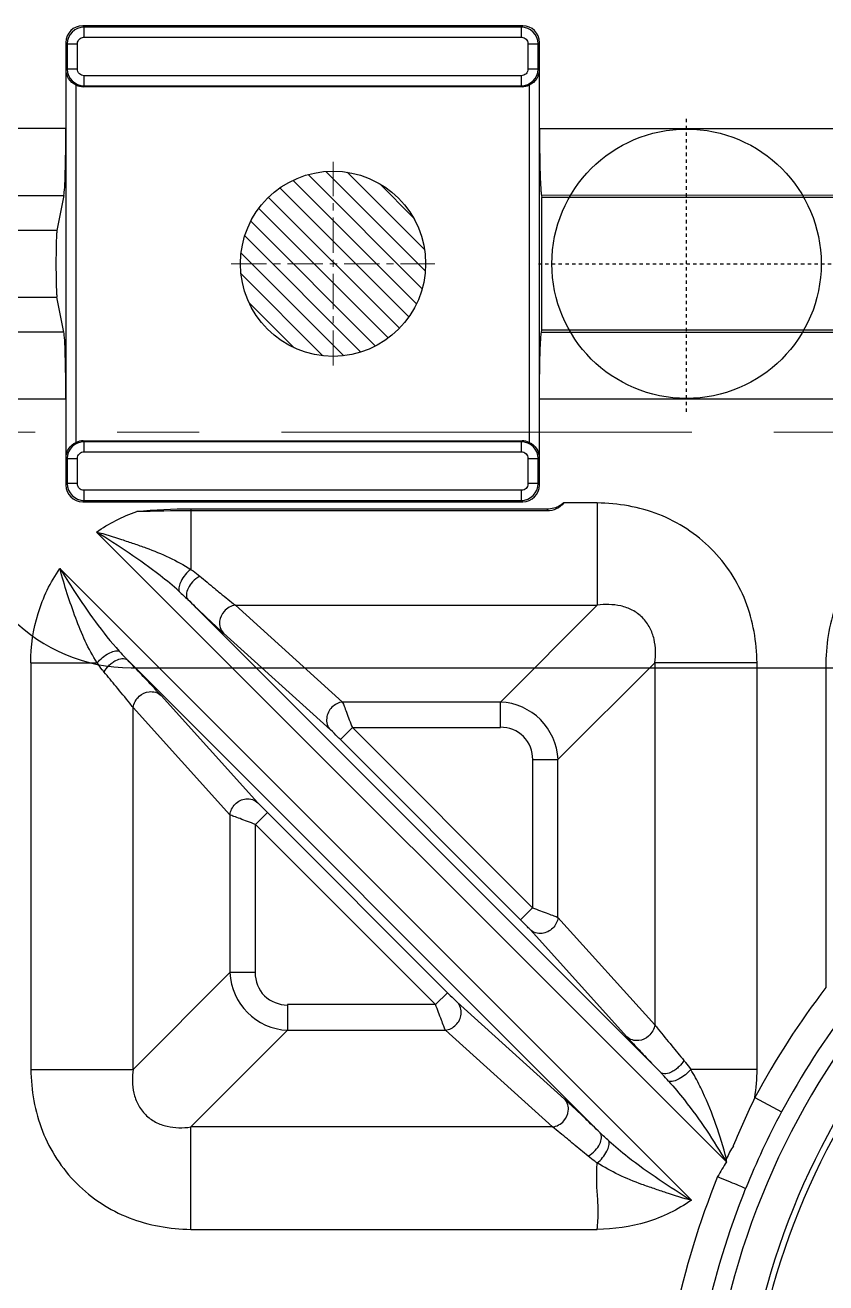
# Model space of a CAD drawing. Header units: millimetres. Extents: x 2432 to 4206, y 1282 to 1824.
# Drawn here: x 3765.14 to 3788.92, y 1519.62 to 1556.97 of the extents above; entities that cross this region are included whole.
import ezdxf

# ---------------------------------------------------------------- set-up
doc = ezdxf.new("R2010")
doc.units = ezdxf.units.MM
doc.linetypes.add('CENTER', pattern=[0.6, 0.375, -0.075, 0.075, -0.075])
doc.linetypes.add('HIDDEN', pattern=[0.2, 0.1, -0.1])
doc.layers.add('21', color=7, linetype='Continuous')
doc.layers.add('insert', color=85, linetype='Continuous', lineweight=20)

# ---------------------------------------------------------------- blocks, each defined once
blk = doc.blocks.new('insert_cir_5.5')
at = {"layer": 'insert'}
h = blk.add_hatch(dxfattribs=at)
h.set_pattern_fill('_ANSI31', color=123, scale=0.1375, angle=90)
h.set_pattern_definition([(135, (-2921.97936, -1672.8262), (-0.308696304, -0.308696304), [])])
h.paths.add_polyline_path([(-2.75, 0, 1), (2.75, 0, 1)])
at = {"layer": 'insert', "color": 1, "linetype": 'CENTER', "ltscale": 2.794}
for p, q in [((0, -3.025), (0, 3.025)), ((-3.025, 0), (3.025, 0))]:
    blk.add_line(p, q, dxfattribs=at)
at = {"layer": 'insert'}
blk.add_circle((0, 0), 2.75, dxfattribs=at)

msp = doc.modelspace()

# ---------------------------------------------------------------- linework, layer by layer
at = {"color": 1, "linetype": 'CENTER', "ltscale": 0.248791}
for p, q in [((3784.785, 1545.486), (3784.785, 1554.286)), ((3780.385, 1549.886), (3789.185, 1549.886))]:
    msp.add_line(p, q, dxfattribs=at)
at = {"color": 6}
msp.add_line((3768.285, 1537.886), (3790.285, 1537.886), dxfattribs=at)
for centre, radius in [((3784.785, 1549.886), 4), ((3774.285, 1549.886), 2.75)]:
    msp.add_circle(centre, radius)
for centre, start, end in [((3768.285, 1556.886), 90, 180), ((3768.285, 1542.886), 180, 270)]:
    msp.add_arc(centre, 5, start, end, dxfattribs=at)
at = {"layer": '21', "color": 7, "linetype": 'Continuous'}
for p, q in [((3766.89, 1556.914), (3766.847, 1556.956)), ((3779.918, 1556.956), (3766.847, 1556.956)), ((3766.89, 1556.614), (3766.89, 1556.914)), ((3779.875, 1556.914), (3766.89, 1556.914)), ((3779.918, 1556.956), (3779.875, 1556.914)), ((3779.875, 1556.914), (3779.875, 1556.614)), ((3766.348, 1556.456), (3766.348, 1543.316)), ((3766.348, 1556.456), (3766.39, 1556.414)), ((3766.39, 1556.414), (3766.39, 1555.669)), ((3766.39, 1556.414), (3766.69, 1556.414)), ((3766.69, 1555.669), (3766.69, 1556.429)), ((3766.875, 1556.614), (3779.89, 1556.614)), ((3780.075, 1556.429), (3780.075, 1555.669)), ((3780.075, 1556.414), (3780.375, 1556.414)), ((3780.375, 1556.414), (3780.418, 1556.456)), ((3780.375, 1555.669), (3780.375, 1556.414)), ((3780.418, 1543.316), (3780.418, 1556.456)), ((3766.39, 1555.669), (3766.355, 1555.634)), ((3766.69, 1555.669), (3766.39, 1555.669)), ((3780.375, 1555.669), (3780.075, 1555.669)), ((3780.41, 1555.634), (3780.375, 1555.669)), ((3766.89, 1555.17), (3766.89, 1555.47)), ((3779.875, 1555.47), (3766.89, 1555.47)), ((3779.875, 1555.47), (3779.875, 1555.17)), ((3766.655, 1544.581), (3766.655, 1555.191)), ((3766.865, 1555.145), (3766.89, 1555.17)), ((3779.9, 1555.145), (3766.865, 1555.145)), ((3766.89, 1555.17), (3779.875, 1555.17)), ((3779.875, 1555.17), (3779.9, 1555.145)), ((3780.11, 1555.191), (3780.11, 1544.581)), ((3766.348, 1553.898), (3757.901, 1553.898)), ((3798.457, 1553.895), (3780.418, 1553.893)), ((3758.463, 1551.918), (3766.29, 1551.918)), ((3766.29, 1551.918), (3766.083, 1550.876)), ((3830.698, 1551.923), (3780.476, 1551.918)), ((3780.476, 1551.918), (3780.488, 1551.857)), ((3780.488, 1547.915), (3780.488, 1551.857)), ((3830.517, 1551.857), (3780.488, 1551.857)), ((3766.083, 1550.876), (3758.773, 1550.876)), ((3758.773, 1548.896), (3766.083, 1548.896)), ((3766.29, 1547.854), (3766.083, 1548.896)), ((3766.29, 1547.854), (3758.463, 1547.854)), ((3780.476, 1547.854), (3780.488, 1547.915)), ((3780.476, 1547.854), (3830.698, 1547.849)), ((3830.517, 1547.915), (3780.488, 1547.915)), ((3757.901, 1545.874), (3766.348, 1545.874)), ((3780.418, 1545.879), (3798.457, 1545.877)), ((3766.89, 1544.602), (3766.865, 1544.627)), ((3766.865, 1544.627), (3779.9, 1544.627)), ((3766.89, 1544.303), (3766.89, 1544.602)), ((3779.875, 1544.602), (3766.89, 1544.602)), ((3779.9, 1544.627), (3779.875, 1544.602)), ((3779.875, 1544.602), (3779.875, 1544.303)), ((3766.355, 1544.138), (3766.39, 1544.103)), ((3766.39, 1544.103), (3766.39, 1543.358)), ((3766.39, 1544.103), (3766.69, 1544.103)), ((3766.69, 1543.343), (3766.69, 1544.103)), ((3766.89, 1544.303), (3779.875, 1544.303)), ((3780.075, 1544.103), (3780.075, 1543.343)), ((3780.075, 1544.103), (3780.375, 1544.103)), ((3780.375, 1544.103), (3780.41, 1544.138)), ((3780.375, 1543.358), (3780.375, 1544.103)), ((3766.39, 1543.358), (3766.348, 1543.316)), ((3766.69, 1543.358), (3766.39, 1543.358)), ((3780.375, 1543.358), (3780.075, 1543.358)), ((3780.418, 1543.316), (3780.375, 1543.358)), ((3779.89, 1543.158), (3766.875, 1543.158)), ((3766.89, 1542.858), (3766.89, 1543.158)), ((3779.875, 1543.158), (3779.875, 1542.858)), ((3766.847, 1542.816), (3766.89, 1542.858)), ((3766.847, 1542.816), (3779.918, 1542.816)), ((3766.89, 1542.858), (3779.875, 1542.858)), ((3770.057, 1542.6), (3770.057, 1540.811)), ((3780.642, 1542.6), (3770.057, 1542.6)), ((3779.875, 1542.858), (3779.918, 1542.816)), ((3780.642, 1542.6), (3780.642, 1542.547)), ((3782.13, 1542.784), (3781.137, 1542.784)), ((3782.13, 1542.784), (3782.13, 1539.744)), ((3780.642, 1542.547), (3770.057, 1542.547)), ((3785.968, 1523.213), (3767.257, 1541.918)), ((3766.173, 1540.833), (3784.93, 1522.076)), ((3784.012, 1525.874), (3769.97, 1539.915)), ((3771.384, 1539.744), (3774.566, 1536.871)), ((3771.384, 1539.744), (3782.13, 1539.744)), ((3779.257, 1536.871), (3782.13, 1539.744)), ((3774.211, 1536.04), (3771.029, 1538.913)), ((3768.176, 1538.12), (3782.217, 1524.079)), ((3765.306, 1538.033), (3765.306, 1525.961)), ((3765.306, 1538.033), (3767.279, 1538.033)), ((3783.84, 1538.033), (3780.967, 1535.16)), ((3783.84, 1538.033), (3783.84, 1527.287)), ((3786.881, 1538.033), (3783.84, 1538.033)), ((3786.881, 1525.961), (3786.881, 1538.033)), ((3788.924, 1538.033), (3788.924, 1528.389)), ((3768.977, 1537.279), (3768.937, 1537.323)), ((3769.177, 1537.062), (3772.05, 1533.88)), ((3768.347, 1525.961), (3768.347, 1536.707)), ((3771.22, 1533.525), (3768.347, 1536.707)), ((3779.257, 1536.871), (3774.566, 1536.871)), ((3779.257, 1536.11), (3779.257, 1536.871)), ((3774.503, 1535.755), (3774.858, 1536.11)), ((3774.858, 1536.11), (3780.207, 1530.762)), ((3774.858, 1536.11), (3779.257, 1536.11)), ((3774.503, 1535.755), (3779.852, 1530.407)), ((3780.207, 1535.16), (3780.207, 1530.762)), ((3780.207, 1535.16), (3780.967, 1535.16)), ((3780.967, 1530.469), (3780.967, 1535.16)), ((3771.22, 1533.525), (3771.22, 1528.834)), ((3771.98, 1533.232), (3772.335, 1533.587)), ((3771.98, 1528.834), (3771.98, 1533.232)), ((3777.329, 1527.884), (3771.98, 1533.232)), ((3777.684, 1528.239), (3772.335, 1533.587)), ((3780.207, 1530.762), (3779.852, 1530.407)), ((3780.967, 1530.469), (3783.84, 1527.287)), ((3783.01, 1526.932), (3780.137, 1530.114)), ((3768.347, 1525.961), (3771.22, 1528.834)), ((3771.98, 1528.834), (3771.22, 1528.834)), ((3777.684, 1528.239), (3777.329, 1527.884)), ((3772.93, 1527.884), (3772.93, 1527.124)), ((3777.329, 1527.884), (3772.93, 1527.884)), ((3777.976, 1527.954), (3781.158, 1525.081)), ((3772.93, 1527.124), (3770.057, 1524.251)), ((3772.93, 1527.124), (3777.621, 1527.124)), ((3780.803, 1524.251), (3777.621, 1527.124)), ((3783.21, 1526.715), (3783.25, 1526.671)), ((3765.306, 1525.961), (3768.347, 1525.961)), ((3786.881, 1525.961), (3784.908, 1525.961)), ((3786.813, 1525.125), (3787.607, 1524.698)), ((3770.057, 1521.21), (3770.057, 1524.251)), ((3780.803, 1524.251), (3770.057, 1524.251)), ((3770.057, 1521.21), (3782.13, 1521.21))]:
    msp.add_line(p, q, dxfattribs=at)
at = {"layer": '21', "color": 8, "linetype": 'HIDDEN'}
msp.add_arc((3841.218, 1549.886), 87.821, 218.45894, 155.70987, dxfattribs=at)
at = {"layer": '21', "color": 7, "linetype": 'Continuous'}
for centre, radius, start, end in [((3841.218, 1549.886), 85.811, 91.12889, 269.34896), ((3841.218, 1549.886), 84.503, 92.75328, 175.97781), ((3841.218, 1549.886), 83.513, 92.75328, 175.96569), ((3766.89, 1556.414), 0.5, 90.0282, 179.9718), ((3779.875, 1556.414), 0.5, 0.0282, 89.9718), ((3766.89, 1555.67), 0.5, 180.0282, 269.9718), ((3779.875, 1555.67), 0.5, 270.0282, 359.9718), ((3766.89, 1544.102), 0.5, 90.0282, 179.9718), ((3779.875, 1544.102), 0.5, 0.0282, 89.9718), ((3841.218, 1549.886), 84.503, 184.02219, 219.32603), ((3841.218, 1549.886), 83.513, 184.03431, 218.97499), ((3766.89, 1543.358), 0.5, 180.0282, 269.9718), ((3779.875, 1543.358), 0.5, 270.0282, 359.9718), ((3770.057, 1525.597), 17.003, 89.9971, 95.4024), ((3830.098, 1612.054), 93.15, 230.08279, 230.43048), ((3837.557, 1609.781), 97.207, 225.95004, 226.31572), ((3805.217, 1575.931), 50.391, 226.3236, 226.9389), ((3704.134, 1476.13), 89.13, 43.67236, 44.06743), ((3702.003, 1482.952), 85.392, 39.55445, 39.93374), ((3734.802, 1505.365), 46.76, 43.1141, 43.7117), ((3779.175, 1535.079), 1.794, 2.5951, 87.4056), ((3808.053, 1513.706), 22.684, 65, 270.0003), ((3808.053, 1513.706), 21.679, 65, 270), ((3808.053, 1513.706), 21.5, 65, 270), ((3835.188, 1549.886), 102.168, 191.76869, 231.29833), ((3773.012, 1528.915), 1.794, 182.5945, 267.4056), ((3808.053, 1513.706), 24.115, 142.4899, 151.7374), ((3808.053, 1513.706), 23.213, 142.4898, 151.7299), ((3817.385, 1558.629), 46.76, 223.1141, 223.7117), ((3850.185, 1581.043), 85.394, 219.55447, 219.93377), ((3848.053, 1587.864), 89.13, 223.67236, 224.06743), ((3781.756, 1525.958), 5.125, 350.6466, 0.0373), ((3746.97, 1488.063), 50.391, 46.3236, 46.9389), ((3808.076, 1513.695), 23.238, 151.7333, 157.9233), ((3714.63, 1454.213), 97.207, 45.95004, 46.31572), ((3722.089, 1451.941), 93.15, 50.08279, 50.43048), ((3788.365, 1522.307), 2.591, 147.6778, 157.4142), ((3808.053, 1513.706), 24.115, 157.9046, 168.2846), ((3808.053, 1513.706), 23.213, 157.9267, 168.285)]:
    msp.add_arc(centre, radius, start, end, dxfattribs=at)
for centre, major_axis, ratio, start_param, end_param in [((3766.848, 1556.456), (-0.354, 0.354), 0.998783, -0.784789, 0.784789), ((3779.917, 1556.456), (0.354, 0.354), 0.998783, -0.784789, 0.784789), ((3766.865, 1555.645), (-0.354, -0.354), 0.998783, 0.351526, 0.784789), ((3779.9, 1555.645), (0.354, -0.354), 0.998783, -0.784789, -0.351526), ((3766.277, 1553.898), (0, 2.01), 0.034921, -2.96706, -1.570796), ((3766.277, 1545.874), (0, 2.01), 0.034921, -1.570796, -0.174533), ((3766.865, 1544.127), (-0.354, 0.354), 0.998783, -0.784789, -0.351526), ((3779.9, 1544.127), (0.354, 0.354), 0.998783, 0.351526, 0.784789), ((3766.848, 1543.316), (-0.354, -0.354), 0.998783, -0.784789, 0.784789), ((3779.917, 1543.316), (0.354, -0.354), 0.998783, -0.784789, 0.784789)]:
    msp.add_ellipse(centre, major_axis=major_axis, ratio=ratio, start_param=start_param, end_param=end_param, dxfattribs=at)
for points, knots in [([(3766.69, 1556.429), (3766.695, 1556.475), (3766.735, 1556.569), (3766.829, 1556.609), (3766.875, 1556.614)], [0, 0, 0, 0, 0.5, 1, 1, 1, 1]), ([(3779.89, 1556.614), (3779.937, 1556.609), (3780.03, 1556.569), (3780.07, 1556.475), (3780.075, 1556.429)], [0, 0, 0, 0, 0.5, 1, 1, 1, 1]), ([(3766.655, 1555.191), (3766.564, 1555.233), (3766.414, 1555.362), (3766.357, 1555.549), (3766.355, 1555.634)], [0, 0, 0, 0, 0.537277, 1, 1, 1, 1]), ([(3780.41, 1555.634), (3780.408, 1555.549), (3780.351, 1555.362), (3780.201, 1555.233), (3780.11, 1555.191)], [0, 0, 0, 0, 0.462722, 1, 1, 1, 1]), ([(3780.418, 1553.898), (3780.418, 1553.668), (3780.42, 1553.238), (3780.431, 1552.657), (3780.445, 1552.257), (3780.461, 1552.028), (3780.47, 1551.948), (3780.476, 1551.918)], [0, 0, 0, 0, 0.347107, 0.65234, 0.878967, 0.953891, 1, 1, 1, 1]), ([(3766.083, 1550.876), (3766.075, 1550.837), (3766.07, 1550.721), (3766.06, 1550.506), (3766.056, 1550.216), (3766.053, 1549.886), (3766.056, 1549.556), (3766.06, 1549.266), (3766.07, 1549.051), (3766.075, 1548.935), (3766.083, 1548.896)], [0, 0, 0, 0, 0.060512, 0.173892, 0.326463, 0.500026, 0.673586, 0.826146, 0.939506, 1, 1, 1, 1]), ([(3780.418, 1545.874), (3780.418, 1546.104), (3780.42, 1546.535), (3780.431, 1547.115), (3780.445, 1547.516), (3780.461, 1547.744), (3780.47, 1547.824), (3780.476, 1547.854)], [0, 0, 0, 0, 0.347121, 0.65233, 0.878949, 0.953882, 1, 1, 1, 1]), ([(3766.355, 1544.138), (3766.357, 1544.224), (3766.414, 1544.41), (3766.564, 1544.539), (3766.655, 1544.581)], [0, 0, 0, 0, 0.462722, 1, 1, 1, 1]), ([(3780.11, 1544.581), (3780.201, 1544.539), (3780.351, 1544.41), (3780.408, 1544.224), (3780.41, 1544.138)], [0, 0, 0, 0, 0.537277, 1, 1, 1, 1]), ([(3766.875, 1543.158), (3766.829, 1543.163), (3766.735, 1543.203), (3766.695, 1543.297), (3766.69, 1543.343)], [0, 0, 0, 0, 0.5, 1, 1, 1, 1]), ([(3780.075, 1543.343), (3780.07, 1543.297), (3780.03, 1543.203), (3779.937, 1543.163), (3779.89, 1543.158)], [0, 0, 0, 0, 0.5, 1, 1, 1, 1]), ([(3781.137, 1542.784), (3781.079, 1542.711), (3780.927, 1542.586), (3780.736, 1542.547), (3780.642, 1542.547)], [0, 0, 0, 0, 0.499716, 1, 1, 1, 1]), ([(3781.137, 1542.784), (3781.103, 1542.755), (3780.958, 1542.65), (3780.775, 1542.6), (3780.642, 1542.6)], [0, 0, 0, 0, 0.25193, 1, 1, 1, 1]), ([(3786.881, 1538.033), (3786.87, 1538.654), (3786.659, 1539.91), (3785.61, 1541.513), (3784.006, 1542.561), (3782.75, 1542.774), (3782.13, 1542.784)], [0, 0, 0, 0, 0.250129, 0.500013, 0.749892, 1, 1, 1, 1]), ([(3793.675, 1542.784), (3793.054, 1542.773), (3791.798, 1542.562), (3790.195, 1541.513), (3789.147, 1539.909), (3788.934, 1538.654), (3788.924, 1538.033)], [0, 0, 0, 0, 0.250129, 0.500014, 0.749892, 1, 1, 1, 1]), ([(3767.257, 1541.918), (3767.51, 1541.863), (3767.879, 1541.742), (3768.365, 1541.575), (3768.843, 1541.413), (3769.416, 1541.174), (3769.851, 1540.94), (3770.057, 1540.811)], [0, 0, 0, 0, 0.257017, 0.384492, 0.510463, 0.758304, 1, 1, 1, 1]), ([(3769.711, 1540.157), (3769.529, 1540.32), (3768.754, 1540.961), (3767.911, 1541.513), (3767.265, 1541.913)], [0, 0, 0, 0, 0.243603, 1, 1, 1, 1]), ([(3765.306, 1538.033), (3765.306, 1538.528), (3765.45, 1539.522), (3765.887, 1540.43), (3766.173, 1540.833)], [0, 0, 0, 0, 0.50014, 1, 1, 1, 1]), ([(3767.279, 1538.033), (3767.01, 1538.446), (3766.71, 1539.139), (3766.385, 1540.09), (3766.236, 1540.582), (3766.173, 1540.833)], [0, 0, 0, 0, 0.489434, 0.742826, 1, 1, 1, 1]), ([(3766.173, 1540.833), (3766.308, 1540.615), (3766.845, 1539.763), (3767.433, 1538.939), (3767.934, 1538.38)], [0, 0, 0, 0, 0.255117, 1, 1, 1, 1]), ([(3770.057, 1540.811), (3769.938, 1540.719), (3769.8, 1540.549), (3769.704, 1540.314), (3769.694, 1540.201), (3769.711, 1540.157)], [0, 0, 0, 0, 0.588996, 0.813185, 1, 1, 1, 1]), ([(3770.057, 1540.811), (3770.081, 1540.795), (3770.172, 1540.731), (3770.261, 1540.663), (3770.325, 1540.61)], [0, 0, 0, 0, 0.255251, 1, 1, 1, 1]), ([(3770.325, 1540.61), (3770.246, 1540.565), (3770.111, 1540.451), (3769.951, 1540.237), (3769.896, 1539.995), (3769.97, 1539.915)], [0, 0, 0, 0, 0.326171, 0.608672, 1, 1, 1, 1]), ([(3770.76, 1540.249), (3770.82, 1540.199), (3771.026, 1540.029), (3771.234, 1539.86), (3771.384, 1539.744)], [0, 0, 0, 0, 0.290561, 1, 1, 1, 1]), ([(3771.384, 1539.744), (3771.257, 1539.729), (3771.03, 1539.603), (3770.926, 1539.375), (3770.914, 1539.268)], [0, 0, 0, 0, 0.542616, 1, 1, 1, 1]), ([(3783.84, 1538.033), (3783.874, 1538.265), (3783.872, 1538.631), (3783.709, 1539.087), (3783.488, 1539.391), (3783.184, 1539.612), (3782.728, 1539.776), (3782.361, 1539.777), (3782.13, 1539.744)], [0, 0, 0, 0, 0.243803, 0.370664, 0.499992, 0.629321, 0.7562, 1, 1, 1, 1]), ([(3770.914, 1539.268), (3770.907, 1539.206), (3770.917, 1539.075), (3770.983, 1538.96), (3771.029, 1538.913)], [0, 0, 0, 0, 0.490874, 1, 1, 1, 1]), ([(3770.811, 1539.114), (3770.831, 1539.095), (3770.903, 1539.028), (3770.975, 1538.961), (3771.029, 1538.913)], [0, 0, 0, 0, 0.274459, 1, 1, 1, 1]), ([(3767.279, 1538.033), (3767.369, 1538.149), (3767.537, 1538.287), (3767.771, 1538.386), (3767.888, 1538.397), (3767.934, 1538.38)], [0, 0, 0, 0, 0.574084, 0.809505, 1, 1, 1, 1]), ([(3767.481, 1537.765), (3767.518, 1537.832), (3767.594, 1537.929), (3767.722, 1538.038), (3767.885, 1538.146), (3768.092, 1538.197), (3768.176, 1538.12)], [0, 0, 0, 0, 0.27539, 0.435566, 0.593717, 1, 1, 1, 1]), ([(3767.934, 1538.38), (3767.993, 1538.313), (3768.073, 1538.226), (3768.155, 1538.141), (3768.176, 1538.12)], [0, 0, 0, 0, 0.754184, 1, 1, 1, 1]), ([(3767.481, 1537.765), (3767.463, 1537.786), (3767.393, 1537.873), (3767.327, 1537.964), (3767.279, 1538.033)], [0, 0, 0, 0, 0.244193, 1, 1, 1, 1]), ([(3768.347, 1536.707), (3768.313, 1536.75), (3768.147, 1536.959), (3767.978, 1537.166), (3767.842, 1537.33)], [0, 0, 0, 0, 0.20469, 1, 1, 1, 1]), ([(3768.347, 1536.707), (3768.362, 1536.833), (3768.488, 1537.06), (3768.715, 1537.164), (3768.822, 1537.176)], [0, 0, 0, 0, 0.542616, 1, 1, 1, 1]), ([(3768.822, 1537.176), (3768.884, 1537.183), (3769.015, 1537.174), (3769.131, 1537.107), (3769.177, 1537.062)], [0, 0, 0, 0, 0.490874, 1, 1, 1, 1]), ([(3769.177, 1537.062), (3769.163, 1537.078), (3769.096, 1537.151), (3769.029, 1537.223), (3768.977, 1537.279)], [0, 0, 0, 0, 0.224503, 1, 1, 1, 1]), ([(3774.566, 1536.871), (3774.449, 1536.857), (3774.222, 1536.741), (3774.11, 1536.513), (3774.096, 1536.395)], [0, 0, 0, 0, 0.498207, 1, 1, 1, 1]), ([(3774.566, 1536.871), (3774.584, 1536.831), (3774.622, 1536.731), (3774.717, 1536.477), (3774.796, 1536.262), (3774.858, 1536.11)], [0, 0, 0, 0, 0.158892, 0.395376, 1, 1, 1, 1]), ([(3774.096, 1536.395), (3774.089, 1536.331), (3774.099, 1536.199), (3774.167, 1536.085), (3774.211, 1536.04)], [0, 0, 0, 0, 0.510287, 1, 1, 1, 1]), ([(3774.503, 1535.755), (3774.475, 1535.783), (3774.378, 1535.879), (3774.282, 1535.976), (3774.211, 1536.04)], [0, 0, 0, 0, 0.290562, 1, 1, 1, 1]), ([(3780.218, 1535.16), (3780.218, 1535.406), (3780.024, 1535.928), (3779.503, 1536.121), (3779.257, 1536.122)], [0, 0, 0, 0, 0.499994, 1, 1, 1, 1]), ([(3771.22, 1533.525), (3771.234, 1533.641), (3771.35, 1533.868), (3771.578, 1533.981), (3771.695, 1533.994)], [0, 0, 0, 0, 0.498224, 1, 1, 1, 1]), ([(3771.695, 1533.994), (3771.76, 1534.002), (3771.891, 1533.991), (3772.006, 1533.923), (3772.05, 1533.88)], [0, 0, 0, 0, 0.510239, 1, 1, 1, 1]), ([(3772.05, 1533.88), (3772.067, 1533.861), (3772.161, 1533.763), (3772.257, 1533.666), (3772.335, 1533.587)], [0, 0, 0, 0, 0.183782, 1, 1, 1, 1]), ([(3771.98, 1533.232), (3771.901, 1533.265), (3771.748, 1533.323), (3771.534, 1533.402), (3771.36, 1533.466), (3771.258, 1533.504), (3771.22, 1533.525)], [0, 0, 0, 0, 0.314486, 0.603615, 0.839968, 1, 1, 1, 1]), ([(3780.207, 1530.762), (3780.286, 1530.729), (3780.439, 1530.671), (3780.653, 1530.592), (3780.827, 1530.528), (3780.929, 1530.49), (3780.967, 1530.469)], [0, 0, 0, 0, 0.314486, 0.603615, 0.839968, 1, 1, 1, 1]), ([(3780.137, 1530.114), (3780.12, 1530.133), (3780.026, 1530.231), (3779.93, 1530.328), (3779.852, 1530.407)], [0, 0, 0, 0, 0.183782, 1, 1, 1, 1]), ([(3780.967, 1530.469), (3780.953, 1530.353), (3780.838, 1530.126), (3780.609, 1530.013), (3780.492, 1530)], [0, 0, 0, 0, 0.498224, 1, 1, 1, 1]), ([(3780.492, 1530), (3780.427, 1529.992), (3780.296, 1530.003), (3780.182, 1530.071), (3780.137, 1530.114)], [0, 0, 0, 0, 0.510239, 1, 1, 1, 1]), ([(3771.969, 1528.834), (3771.969, 1528.588), (3772.163, 1528.066), (3772.684, 1527.873), (3772.93, 1527.873)], [0, 0, 0, 0, 0.499994, 1, 1, 1, 1]), ([(3777.684, 1528.239), (3777.712, 1528.211), (3777.809, 1528.115), (3777.905, 1528.019), (3777.976, 1527.954)], [0, 0, 0, 0, 0.290562, 1, 1, 1, 1]), ([(3777.621, 1527.124), (3777.603, 1527.163), (3777.565, 1527.263), (3777.469, 1527.517), (3777.391, 1527.732), (3777.329, 1527.884)], [0, 0, 0, 0, 0.158892, 0.395376, 1, 1, 1, 1]), ([(3778.091, 1527.599), (3778.098, 1527.663), (3778.088, 1527.795), (3778.02, 1527.909), (3777.976, 1527.954)], [0, 0, 0, 0, 0.510287, 1, 1, 1, 1]), ([(3777.621, 1527.124), (3777.738, 1527.137), (3777.965, 1527.253), (3778.077, 1527.481), (3778.091, 1527.599)], [0, 0, 0, 0, 0.498207, 1, 1, 1, 1]), ([(3783.84, 1527.287), (3783.825, 1527.161), (3783.7, 1526.933), (3783.472, 1526.83), (3783.365, 1526.818)], [0, 0, 0, 0, 0.542616, 1, 1, 1, 1]), ([(3783.84, 1527.287), (3783.874, 1527.244), (3784.04, 1527.035), (3784.21, 1526.828), (3784.345, 1526.664)], [0, 0, 0, 0, 0.204689, 1, 1, 1, 1]), ([(3783.01, 1526.932), (3783.025, 1526.916), (3783.091, 1526.843), (3783.158, 1526.771), (3783.21, 1526.715)], [0, 0, 0, 0, 0.224503, 1, 1, 1, 1]), ([(3783.365, 1526.818), (3783.303, 1526.811), (3783.172, 1526.82), (3783.056, 1526.887), (3783.01, 1526.932)], [0, 0, 0, 0, 0.490874, 1, 1, 1, 1]), ([(3784.707, 1526.229), (3784.669, 1526.162), (3784.593, 1526.065), (3784.465, 1525.956), (3784.302, 1525.848), (3784.095, 1525.797), (3784.012, 1525.874)], [0, 0, 0, 0, 0.275391, 0.435567, 0.593718, 1, 1, 1, 1]), ([(3784.707, 1526.229), (3784.724, 1526.208), (3784.794, 1526.121), (3784.86, 1526.03), (3784.908, 1525.961)], [0, 0, 0, 0, 0.244198, 1, 1, 1, 1]), ([(3765.306, 1525.961), (3765.318, 1525.34), (3765.528, 1524.084), (3766.577, 1522.481), (3768.181, 1521.433), (3769.437, 1521.22), (3770.057, 1521.21)], [0, 0, 0, 0, 0.250129, 0.500013, 0.749892, 1, 1, 1, 1]), ([(3768.347, 1525.961), (3768.313, 1525.73), (3768.315, 1525.363), (3768.478, 1524.907), (3768.699, 1524.603), (3769.003, 1524.382), (3769.459, 1524.218), (3769.826, 1524.217), (3770.057, 1524.251)], [0, 0, 0, 0, 0.243803, 0.370664, 0.499992, 0.629321, 0.7562, 1, 1, 1, 1]), ([(3784.253, 1525.614), (3784.194, 1525.681), (3784.114, 1525.768), (3784.032, 1525.853), (3784.012, 1525.874)], [0, 0, 0, 0, 0.754182, 1, 1, 1, 1]), ([(3784.908, 1525.961), (3784.818, 1525.845), (3784.65, 1525.707), (3784.416, 1525.608), (3784.299, 1525.597), (3784.253, 1525.614)], [0, 0, 0, 0, 0.57409, 0.809509, 1, 1, 1, 1]), ([(3785.27, 1525.288), (3785.242, 1525.346), (3785.131, 1525.575), (3785.008, 1525.799), (3784.908, 1525.961)], [0, 0, 0, 0, 0.252468, 1, 1, 1, 1]), ([(3784.253, 1525.614), (3784.416, 1525.433), (3784.807, 1524.959), (3785.388, 1524.158), (3785.781, 1523.526), (3785.973, 1523.205)], [0, 0, 0, 0, 0.24696, 0.621743, 1, 1, 1, 1]), ([(3781.376, 1524.881), (3781.356, 1524.899), (3781.284, 1524.966), (3781.212, 1525.033), (3781.158, 1525.081)], [0, 0, 0, 0, 0.274459, 1, 1, 1, 1]), ([(3781.273, 1524.726), (3781.28, 1524.788), (3781.27, 1524.919), (3781.204, 1525.034), (3781.158, 1525.081)], [0, 0, 0, 0, 0.490874, 1, 1, 1, 1]), ([(3785.972, 1523.302), (3785.874, 1523.645), (3785.684, 1524.322), (3785.411, 1524.971), (3785.27, 1525.288)], [0, 0, 0, 0, 0.506678, 1, 1, 1, 1]), ([(3780.803, 1524.251), (3780.93, 1524.265), (3781.157, 1524.391), (3781.26, 1524.619), (3781.273, 1524.726)], [0, 0, 0, 0, 0.542616, 1, 1, 1, 1]), ([(3781.427, 1523.745), (3781.367, 1523.795), (3781.16, 1523.965), (3780.953, 1524.134), (3780.803, 1524.251)], [0, 0, 0, 0, 0.290561, 1, 1, 1, 1]), ([(3781.862, 1523.384), (3781.941, 1523.429), (3782.075, 1523.543), (3782.236, 1523.757), (3782.291, 1523.999), (3782.217, 1524.079)], [0, 0, 0, 0, 0.326171, 0.608672, 1, 1, 1, 1]), ([(3782.13, 1523.183), (3782.249, 1523.275), (3782.387, 1523.445), (3782.484, 1523.68), (3782.493, 1523.793), (3782.476, 1523.837)], [0, 0, 0, 0, 0.588997, 0.813184, 1, 1, 1, 1]), ([(3782.476, 1523.837), (3782.659, 1523.674), (3783.436, 1523.03), (3784.282, 1522.477), (3784.93, 1522.076)], [0, 0, 0, 0, 0.243596, 1, 1, 1, 1]), ([(3782.13, 1523.183), (3782.106, 1523.199), (3782.015, 1523.263), (3781.926, 1523.331), (3781.862, 1523.384)], [0, 0, 0, 0, 0.255253, 1, 1, 1, 1]), ([(3782.13, 1521.21), (3782.15, 1521.385), (3782.174, 1521.733), (3782.144, 1522.163), (3782.119, 1522.496), (3782.114, 1522.806), (3782.123, 1523.034), (3782.13, 1523.183)], [0, 0, 0, 0, 0.26778, 0.528291, 0.653677, 0.774664, 1, 1, 1, 1]), ([(3784.93, 1522.076), (3784.677, 1522.131), (3784.308, 1522.252), (3783.822, 1522.419), (3783.344, 1522.581), (3782.771, 1522.82), (3782.336, 1523.054), (3782.13, 1523.183)], [0, 0, 0, 0, 0.257015, 0.38449, 0.510461, 0.758302, 1, 1, 1, 1]), ([(3785.968, 1523.213), (3785.928, 1523.139), (3785.835, 1522.997), (3785.753, 1522.849), (3785.709, 1522.777)], [0, 0, 0, 0, 0.50001, 1, 1, 1, 1]), ([(3785.709, 1522.776), (3785.81, 1522.734), (3785.999, 1522.656), (3786.25, 1522.553), (3786.425, 1522.478), (3786.515, 1522.442), (3786.541, 1522.429)], [0, 0, 0, 0, 0.365155, 0.680932, 0.902373, 1, 1, 1, 1]), ([(3784.93, 1522.076), (3784.527, 1521.791), (3783.618, 1521.353), (3782.624, 1521.216), (3782.13, 1521.21)], [0, 0, 0, 0, 0.499749, 1, 1, 1, 1])]:
    msp.add_open_spline(points, degree=3, knots=knots, dxfattribs=at)
for points in [[(3766.748, 1555.528), (3766.713, 1555.564), (3766.69, 1555.618), (3766.69, 1555.669)], [(3780.075, 1555.669), (3780.075, 1555.618), (3780.053, 1555.564), (3780.017, 1555.528)], [(3766.89, 1555.47), (3766.839, 1555.47), (3766.785, 1555.492), (3766.748, 1555.528)], [(3780.017, 1555.528), (3779.98, 1555.492), (3779.926, 1555.47), (3779.875, 1555.47)], [(3766.69, 1544.103), (3766.69, 1544.154), (3766.713, 1544.208), (3766.748, 1544.244)], [(3766.748, 1544.244), (3766.785, 1544.28), (3766.839, 1544.302), (3766.89, 1544.303)], [(3779.875, 1544.303), (3779.926, 1544.302), (3779.98, 1544.28), (3780.017, 1544.244)], [(3780.017, 1544.244), (3780.053, 1544.208), (3780.075, 1544.154), (3780.075, 1544.103)], [(3767.257, 1541.918), (3767.623, 1542.176), (3768.032, 1542.381), (3768.456, 1542.524)], [(3770.057, 1542.547), (3769.524, 1542.548), (3768.99, 1542.537), (3768.456, 1542.524)], [(3769.711, 1540.157), (3769.799, 1540.078), (3769.886, 1539.998), (3769.97, 1539.915)], [(3786.813, 1525.125), (3786.594, 1524.65), (3786.375, 1524.175), (3786.175, 1523.693)], [(3782.476, 1523.837), (3782.388, 1523.916), (3782.301, 1523.996), (3782.217, 1524.079)], [(3785.968, 1523.213), (3785.97, 1523.243), (3785.966, 1523.273), (3785.972, 1523.302)]]:
    msp.add_open_spline(points, degree=3, dxfattribs=at)
at = {"layer": 'insert', "color": 1, "linetype": 'CENTER', "ltscale": 32.512}
msp.add_line((3675.213, 1544.886), (3995.213, 1544.886), dxfattribs=at)

# ---------------------------------------------------------------- block references
at = {"layer": 'insert'}
msp.add_blockref('insert_cir_5.5', (3774.285, 1549.886), dxfattribs=at)

doc.saveas('drawing.dxf')
